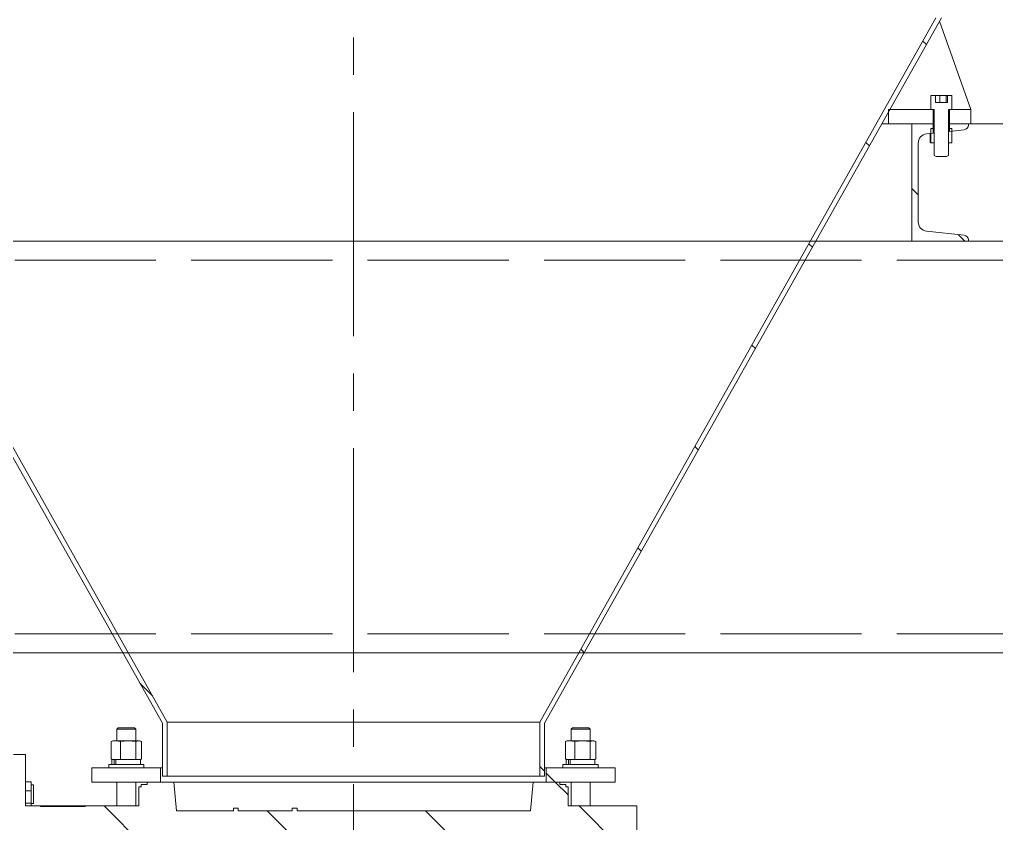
# Model space of a CAD drawing. Header units: millimetres. Extents: x 163705 to 1616509, y 81827 to 302547.
# Drawn here: x 1459840 to 1460670, y 145764 to 146448 of the extents above; entities that cross this region are included whole.
import ezdxf

# ---------------------------------------------------------------- set-up
doc = ezdxf.new("R2010")
doc.units = ezdxf.units.MM
doc.header["$LTSCALE"] = 10
doc.linetypes.add('ACAD_ISO02W100', pattern=[15, 12, -3])
doc.linetypes.add('CENTER2', pattern=[28.575, 19.05, -3.175, 3.175, -3.175])
for name, color, linetype, lineweight in [('1-中心线', 1, 'CENTER2', 0), ('1-虚线', 8, 'ACAD_ISO02W100', 0), ('1-设备轮廓', 2, 'Continuous', 18), ('1-钢构', 6, 'Continuous', 0)]:
    doc.layers.add(name, color=color, linetype=linetype, lineweight=lineweight)
pattern_1 = [(45, (-6058.445, -4420.5), (-67.3519, 67.3519), [])]

# ---------------------------------------------------------------- blocks, each defined once
blk = doc.blocks.new('*U293')
for p, q in [((0, 350), (4700, 350)), ((0, 0), (4700, 0))]:
    blk.add_line(p, q)
at = {"layer": '1-虚线'}
for p, q in [((0, 334), (4700, 334)), ((0, 16), (4700, 16))]:
    blk.add_line(p, q, dxfattribs=at)
blk = doc.blocks.new('A$Cefa923cd')
at = {"lineweight": 18}
h = blk.add_hatch(dxfattribs=at)
h.set_pattern_fill('ANSI31', color=256, scale=30, style=0)
h.set_pattern_definition(pattern_1)
h.paths.add_polyline_path([(1940.78, 1128), (1940.78, 1875), (1936.78, 1875), (1936.78, 1129.05), (1599.28, 529.05), (1599.28, 483), (1603.28, 483), (1603.28, 528)], flags=0)
h = blk.add_hatch(dxfattribs=at)
h.set_pattern_fill('ANSI31', color=256, scale=30, style=0)
h.set_pattern_definition(pattern_1)
h.paths.add_polyline_path([(945.36, 1128), (940.78, 1128), (1278.28, 528), (1278.28, 483), (1282.28, 483), (1282.28, 529.05)], flags=0)
h = blk.add_hatch(dxfattribs=at)
h.set_pattern_fill('ANSI31', color=256, scale=30, style=0)
h.set_pattern_definition(pattern_1)
edge = h.paths.add_edge_path(flags=0)
edge.add_line((947.78, 1038), (947.78, 1030.04))
edge.add_line((947.78, 1030.04), (953.31, 1029.46))
edge.add_arc((952.48, 1021.5), 8, 0, 84, ccw=False)
edge.add_line((960.48, 1021.5), (960.48, 954.5))
edge.add_arc((952.48, 954.5), 8, 276, 360, ccw=False)
edge.add_line((953.31, 946.54), (921.36, 943.19))
edge.add_arc((921.78, 939.21), 4, 96, 180)
edge.add_line((917.78, 939.21), (917.78, 938))
edge.add_line((917.78, 938), (965.78, 938))
edge.add_line((965.78, 938), (965.78, 1038))
edge.add_line((965.78, 1038), (947.78, 1038))
h = blk.add_hatch(dxfattribs=at)
h.set_pattern_fill('ANSI31', color=256, scale=30, style=0)
h.set_pattern_definition(pattern_1)
h.paths.add_polyline_path([(1488.78, 455.65), (1488.78, 453.65), (1290.19, 453.65), (1288.06, 478), (1265.28, 478), (1265.28, 476), (1260.28, 476), (1260.28, 474), (1258.28, 474), (1258.28, 457.65), (1199.78, 457.65), (1199.78, 420.35), (1258.28, 420.35), (1258.28, 404), (1260.28, 404), (1260.28, 402), (1265.28, 402), (1265.28, 400), (1288.06, 400), (1290.19, 424.35), (1488.78, 424.35), (1488.78, 422.35), (1492.78, 422.35), (1492.78, 424.35), (1538.78, 424.35), (1538.78, 422.35), (1542.78, 422.35), (1542.78, 424.35), (1591.36, 424.35), (1593.49, 400), (1616.28, 400), (1616.28, 402), (1621.28, 402), (1621.28, 404), (1623.28, 404), (1623.28, 420.35), (1669.03, 420.35), (1669.03, 420.85), (1707.03, 420.85), (1707.03, 420.35), (1719.78, 420.35), (1719.78, 376.5), (1729.78, 376.5), (1731.78, 376.5), (1731.78, 425.85), (1755.78, 425.85), (1755.78, 426.35), (1756.28, 426.35), (1756.78, 426.85), (1756.78, 451.15), (1756.28, 451.65), (1755.78, 451.65), (1755.78, 452.15), (1731.78, 452.15), (1731.78, 506.5), (1729.78, 506.5), (1729.78, 501.5), (1719.78, 501.5), (1719.78, 457.65), (1707.03, 457.65), (1707.03, 457.15), (1669.03, 457.15), (1669.03, 457.65), (1623.28, 457.65), (1623.28, 474), (1621.28, 474), (1621.28, 476), (1616.28, 476), (1616.28, 478), (1593.49, 478), (1591.36, 453.65), (1542.78, 453.65), (1542.78, 455.65), (1538.78, 455.65), (1538.78, 453.65), (1492.78, 453.65), (1492.78, 455.65)], flags=0)
h = blk.add_hatch(dxfattribs=at)
h.set_pattern_fill('ANSI31', color=256, scale=30, style=0)
h.set_pattern_definition(pattern_1)
h.paths.add_polyline_path([(1276.78, 490), (1218.28, 490), (1218.28, 478), (1276.78, 478)], flags=0)
at = {"layer": '1-中心线'}
blk.add_line((1440.78, 0), (1440.78, 2397.4), dxfattribs=at)
at = {"layer": '1-设备轮廓'}
for p, q in [((942.32, 1125.26), (915.78, 1050)), ((1278.28, 528), (940.78, 1128)), ((1282.28, 529.05), (945.36, 1128)), ((1936.78, 1129.05), (1599.28, 529.05)), ((1940.78, 1128), (1603.28, 528)), ((931.78, 1050), (931.78, 1061.9)), ((931.88, 1062), (935.69, 1062)), ((935.69, 1062), (935.69, 1056)), ((936.62, 1062), (935.69, 1062)), ((935.69, 1056), (945.86, 1056)), ((936.62, 1056), (936.62, 1062)), ((942.1, 1062), (936.62, 1062)), ((942.1, 1056), (942.1, 1062)), ((945.86, 1062), (942.1, 1062)), ((945.86, 1056), (945.86, 1062)), ((945.86, 1062), (949.68, 1062)), ((949.78, 1061.9), (949.78, 1050)), ((933.78, 1050), (915.78, 1050)), ((915.78, 1038), (915.78, 1050)), ((934.58, 1050), (931.78, 1050)), ((933.78, 1050), (933.78, 1038)), ((934.78, 1010.87), (934.78, 1049.8)), ((946.78, 1049.8), (946.78, 1010.87)), ((949.78, 1050), (946.98, 1050)), ((947.78, 1038), (947.78, 1050)), ((985.78, 1050), (947.78, 1050)), ((985.78, 1050), (985.78, 1038)), ((915.78, 1038), (265.78, 1038)), ((933.78, 1038), (915.78, 1038)), ((917.78, 1038), (917.78, 1036.79)), ((933.78, 1038), (917.78, 1038)), ((921.36, 1032.81), (933.78, 1031.51)), ((932.18, 1034), (931.94, 1033.94)), ((931.94, 1021.86), (931.94, 1033.94)), ((932.18, 1034), (934.78, 1034)), ((933.78, 1038), (933.78, 1031.51)), ((934.78, 1038), (933.78, 1038)), ((934.78, 1038), (933.78, 1038)), ((934.78, 1021.8), (934.78, 1034)), ((947.78, 1038), (946.78, 1038)), ((947.78, 1038), (946.78, 1038)), ((946.78, 1034), (946.78, 1021.8)), ((946.78, 1034), (949.37, 1034)), ((965.78, 1038), (947.78, 1038)), ((947.78, 1030.04), (947.78, 1038)), ((985.78, 1038), (947.78, 1038)), ((949.61, 1033.94), (949.37, 1034)), ((949.61, 1033.94), (949.61, 1021.86)), ((965.78, 938), (965.78, 1038)), ((991.4, 1038), (985.78, 1038)), ((947.78, 1030.04), (953.31, 1029.46)), ((950.29, 1029.77), (950.29, 1022.16)), ((931.94, 1021.86), (932.18, 1021.8)), ((932.18, 1021.8), (934.78, 1021.8)), ((946.78, 1021.8), (949.37, 1021.8)), ((949.37, 1021.8), (949.61, 1021.86)), ((960.48, 1021.5), (960.48, 954.5)), ((934.78, 1010.87), (936.29, 1010)), ((945.26, 1010), (936.29, 1010)), ((945.26, 1010), (946.78, 1010.87)), ((917.78, 939.21), (917.78, 938)), ((953.31, 946.54), (921.36, 943.19)), ((917.78, 938), (265.78, 938)), ((917.78, 938), (965.78, 938)), ((1047.65, 938), (965.78, 938)), ((1240.59, 524), (1239.59, 523)), ((1240.59, 524), (1243.29, 524)), ((1243.29, 524), (1254.59, 524)), ((1255.59, 523), (1254.59, 524)), ((1278.28, 483), (1278.28, 528)), ((1282.28, 483), (1282.28, 529.05)), ((1282.28, 529.05), (1599.28, 529.05)), ((1599.28, 529.05), (1599.28, 483)), ((1603.28, 528), (1603.28, 483)), ((1626.96, 524), (1625.96, 523)), ((1626.96, 524), (1629.66, 524)), ((1629.66, 524), (1640.96, 524)), ((1641.96, 523), (1640.96, 524)), ((1239.59, 523), (1239.59, 513)), ((1242.68, 523), (1239.59, 523)), ((1255.59, 523), (1242.68, 523)), ((1255.59, 513), (1255.59, 523)), ((1625.96, 523), (1625.96, 513)), ((1629.05, 523), (1625.96, 523)), ((1641.96, 523), (1629.05, 523)), ((1641.96, 513), (1641.96, 523)), ((1234.63, 512.53), (1237.09, 513)), ((1234.63, 512.53), (1234.63, 497.57)), ((1236.26, 513), (1235.33, 512.75)), ((1237.09, 513), (1236.26, 513)), ((1237.09, 513), (1239.56, 512.53)), ((1246.04, 513), (1237.09, 513)), ((1239.56, 512.53), (1246.04, 513)), ((1239.56, 512.53), (1239.56, 497.57)), ((1246.04, 513), (1252.52, 512.53)), ((1246.04, 513), (1256.54, 513)), ((1252.52, 512.53), (1256.54, 513)), ((1252.52, 512.53), (1252.52, 497.57)), ((1258.92, 513), (1256.54, 513)), ((1259.85, 512.75), (1258.92, 513)), ((1260.55, 512.53), (1259.82, 512.67)), ((1260.55, 512.53), (1260.55, 497.57)), ((1621, 512.53), (1623.46, 513)), ((1621, 512.53), (1621, 497.57)), ((1622.63, 513), (1621.7, 512.75)), ((1623.46, 513), (1622.63, 513)), ((1623.46, 513), (1625.93, 512.53)), ((1632.41, 513), (1623.46, 513)), ((1625.93, 512.53), (1632.41, 513)), ((1625.93, 512.53), (1625.93, 497.57)), ((1632.41, 513), (1638.89, 512.53)), ((1632.41, 513), (1642.91, 513)), ((1638.89, 512.53), (1642.91, 513)), ((1638.89, 512.53), (1638.89, 497.57)), ((1645.29, 513), (1642.91, 513)), ((1646.22, 512.75), (1645.29, 513)), ((1646.92, 512.53), (1646.19, 512.67)), ((1646.92, 512.53), (1646.92, 497.57)), ((1729.78, 501.5), (1719.78, 501.5)), ((1719.78, 501.5), (1719.78, 457.65)), ((1232.59, 493), (1232.59, 490)), ((1232.59, 493), (1262.59, 493)), ((1237.09, 497.1), (1234.63, 497.57)), ((1235.33, 497.35), (1236.26, 497.1)), ((1235.41, 497.1), (1235.41, 493)), ((1235.41, 497.1), (1256.54, 497.1)), ((1239.56, 497.57), (1237.09, 497.1)), ((1246.04, 497.1), (1239.56, 497.57)), ((1252.52, 497.57), (1246.04, 497.1)), ((1256.54, 497.1), (1252.52, 497.57)), ((1256.54, 497.1), (1256.54, 493)), ((1257.13, 497.1), (1256.54, 497.1)), ((1257.13, 497.1), (1257.8, 497.1)), ((1257.8, 497.1), (1257.8, 493)), ((1257.8, 497.1), (1259.77, 497.1)), ((1258.92, 497.1), (1259.85, 497.35)), ((1259.77, 493), (1259.77, 497.1)), ((1259.82, 497.43), (1260.55, 497.57)), ((1262.59, 490), (1262.59, 493)), ((1618.96, 493), (1618.96, 490)), ((1618.96, 493), (1648.96, 493)), ((1623.46, 497.1), (1621, 497.57)), ((1621.7, 497.35), (1622.63, 497.1)), ((1621.78, 497.1), (1621.78, 493)), ((1621.78, 497.1), (1642.91, 497.1)), ((1625.93, 497.57), (1623.46, 497.1)), ((1632.41, 497.1), (1625.93, 497.57)), ((1638.89, 497.57), (1632.41, 497.1)), ((1642.91, 497.1), (1638.89, 497.57)), ((1642.91, 497.1), (1642.91, 493)), ((1643.5, 497.1), (1642.91, 497.1)), ((1643.5, 497.1), (1644.17, 497.1)), ((1644.17, 497.1), (1644.17, 493)), ((1644.17, 497.1), (1646.14, 497.1)), ((1645.29, 497.1), (1646.22, 497.35)), ((1646.14, 493), (1646.14, 497.1)), ((1646.19, 497.43), (1646.92, 497.57)), ((1648.96, 490), (1648.96, 493)), ((1218.28, 490), (1218.28, 478)), ((1218.28, 490), (1276.78, 490)), ((1276.78, 490), (1276.78, 478)), ((1276.78, 490), (1278.28, 490)), ((1278.28, 483), (1282.28, 483)), ((1282.28, 483), (1599.28, 483)), ((1599.28, 483), (1603.28, 483)), ((1603.28, 490), (1604.78, 490)), ((1604.78, 478), (1604.78, 490)), ((1604.78, 490), (1663.28, 490)), ((1663.28, 478), (1663.28, 490)), ((1218.28, 478), (1276.78, 478)), ((1239.59, 478), (1239.59, 457.65)), ((1255.59, 457.65), (1255.59, 478)), ((1258.28, 457.65), (1258.28, 474)), ((1258.28, 474), (1260.28, 474)), ((1260.28, 474), (1260.28, 476)), ((1260.28, 476), (1265.28, 476)), ((1265.28, 476), (1265.28, 478)), ((1265.28, 478), (1288.06, 478)), ((1288.06, 478), (1290.19, 453.65)), ((1593.49, 478), (1288.06, 478)), ((1591.36, 453.65), (1593.49, 478)), ((1593.49, 478), (1616.28, 478)), ((1604.78, 478), (1663.28, 478)), ((1616.28, 478), (1616.28, 476)), ((1616.28, 476), (1621.28, 476)), ((1621.28, 476), (1621.28, 474)), ((1621.28, 474), (1623.28, 474)), ((1623.28, 474), (1623.28, 457.65)), ((1625.96, 478), (1625.96, 457.65)), ((1641.96, 457.65), (1641.96, 478)), ((1714.78, 475.68), (1712.78, 475.68)), ((1712.78, 459.7), (1712.78, 475.68)), ((1714.78, 478.28), (1719.78, 478.28)), ((1714.78, 470.53), (1714.78, 478.28)), ((1714.78, 470.53), (1719.78, 470.53)), ((1714.78, 459.94), (1714.78, 470.53)), ((1199.78, 420.35), (1199.78, 457.65)), ((1199.78, 457.65), (1258.28, 457.65)), ((1669.03, 457.65), (1623.28, 457.65)), ((1669.03, 457.15), (1669.03, 457.65)), ((1669.03, 457.65), (1707.03, 457.65)), ((1707.03, 457.15), (1669.03, 457.15)), ((1707.03, 457.65), (1707.03, 457.15)), ((1719.78, 457.65), (1707.03, 457.65)), ((1712.78, 459.7), (1714.78, 459.7)), ((1714.78, 459.94), (1719.78, 459.94)), ((1714.78, 457.65), (1714.78, 459.94)), ((1488.78, 453.65), (1290.19, 453.65)), ((1488.78, 453.65), (1488.78, 455.65)), ((1488.78, 455.65), (1492.78, 455.65)), ((1492.78, 455.65), (1492.78, 453.65)), ((1538.78, 453.65), (1492.78, 453.65)), ((1538.78, 453.65), (1538.78, 455.65)), ((1538.78, 455.65), (1542.78, 455.65)), ((1542.78, 455.65), (1542.78, 453.65)), ((1591.36, 453.65), (1542.78, 453.65))]:
    blk.add_line(p, q, dxfattribs=at)
at = {"layer": '1-设备轮廓', "flags": 128}
for points in [[(950.29, 1022.16), (950.03, 1022.02), (949.61, 1021.86)], [(1256.54, 513), (1259.66, 512.71), (1260.55, 512.53)], [(1642.91, 513), (1646.03, 512.71), (1646.92, 512.53)], [(1260.55, 497.57), (1259.66, 497.39), (1256.54, 497.1)], [(1646.92, 497.57), (1646.03, 497.39), (1642.91, 497.1)]]:
    blk.add_lwpolyline(points, dxfattribs=at)
at = {"layer": '1-设备轮廓'}
for centre, radius, start, end in [((931.88, 1061.9), 0.1, 90, 180), ((949.68, 1061.9), 0.1, 0, 90), ((934.58, 1049.8), 0.2, 0, 90), ((946.98, 1049.8), 0.2, 90, 180), ((921.78, 1036.79), 4, 180, 264), ((952.48, 1021.5), 8, 0, 84), ((952.48, 954.5), 8, 276, 0), ((921.78, 939.21), 4, 96, 180)]:
    blk.add_arc(centre, radius, start, end, dxfattribs=at)

msp = doc.modelspace()

# ---------------------------------------------------------------- block references
at = {"xscale": -1}
msp.add_blockref('A$Cefa923cd', (1461564.379, 145321.632), dxfattribs=at)
at = {"layer": '1-钢构'}
msp.add_blockref('*U293', (1456835.648, 145909.632), dxfattribs=at)

doc.saveas('drawing.dxf')
